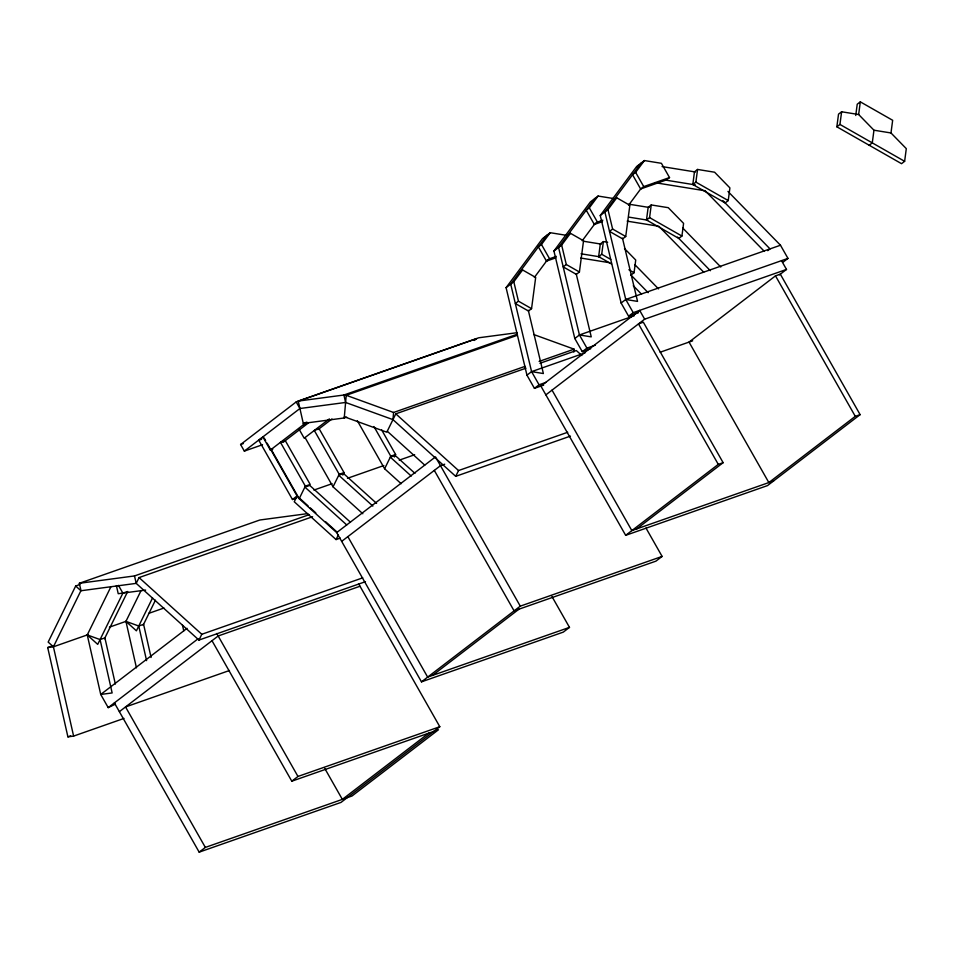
<?xml version="1.0" encoding="UTF-8"?>
<svg xmlns="http://www.w3.org/2000/svg" width="954" height="954" viewBox="0 0 954 954"><rect width="100%" height="100%" fill="white"/><g stroke="black" fill="none" stroke-linecap="round" stroke-linejoin="round"><path stroke-width="1.43" d="M306.914 422.133L303.289 423.397L344.239 417.971L346.23 395.29L516.949 335.426M570.444 436.109L455.702 476.344L392.965 419.629L393.585 412.474L525.129 366.336M573.855 352.038L574.105 349.164L533.715 334.52M522.565 269.946L513.801 281.74L518.439 301.178L515.351 303.539L528.468 311.028L531.557 308.655L535.683 277.435L522.565 269.946L519.477 272.319M570.42 233.289L561.656 245.083L566.294 264.508L563.206 266.882L576.323 274.358L579.412 271.997L583.538 240.766L570.42 233.289L567.332 235.65M611.562 264.019L598.635 256.638L600.304 243.974L603.393 241.6L607.65 242.292M598.635 256.638L601.712 254.277L603.393 241.6M616.737 197.8L607.972 209.594L612.611 229.032L609.523 231.393L622.64 238.882L625.729 236.509L629.855 205.289L616.737 197.8L613.649 200.173M630.976 275.074L634.064 272.713L635.734 260.037L624.5 248.541M646.49 219.98L648.16 207.304L651.248 204.943L668.277 207.686L683.589 223.379L681.919 236.043L678.831 238.417L646.49 219.98L649.579 217.607L651.248 204.943M692.807 184.492L694.476 171.827L697.565 169.454L714.594 172.209L729.905 187.902L728.236 200.567L725.147 202.928L692.807 184.492L695.883 182.131L697.565 169.454M836.849 126.81L838.53 114.134L841.619 111.773L858.648 114.516L873.959 130.209L890.988 132.964L906.3 148.645L904.63 161.321L901.542 163.683L836.849 126.81L839.937 124.437L841.619 111.773M855.738 115.482L857.229 104.213L860.317 101.851L892.658 120.287L890.988 132.964M858.648 114.516L860.317 101.851M873.959 130.209L872.278 142.873L869.201 145.246M79.874 584.528L75.676 586.006L48.177 642.078L53.412 646.8L73.613 736.094L67.901 736.846L47.7 647.551L53.293 645.596M47.7 647.551L53.412 646.8L80.899 590.729L75.676 586.006M110.855 586.889L87.255 634.935L100.73 694.464L108.207 707.629L115.41 704.124M126.5 591.862L122.875 593.138L97.713 644.379L87.255 634.935L100.075 639.574L104.904 637.88L115.351 684.03M104.487 638.739L127.717 591.444M312.578 516.722L139.057 577.575L136.207 583.371L81.018 590.741L79.325 583.299L259.846 520.002L307.772 513.598M141.013 590.669L125.94 621.364L136.446 667.824M152.533 597.967L136.398 630.821L125.94 621.364L138.759 626.015L143.589 624.321L151.09 657.485M143.172 625.18L155.43 600.209M309.442 514.588L134.514 575.93L136.207 583.371L198.945 640.074L201.795 634.279L362.723 577.85M551.913 596.441L569.49 627.374L563.313 632.108L421.477 681.848L336.69 532.594L299.198 498.703L305.352 486.146L310.193 484.453L285.294 440.629L280.464 442.322L305.352 486.146M362.818 513.741L333.041 486.826L339.207 474.281L344.036 472.588L319.149 428.763L314.307 430.457L339.207 474.281M342.808 475.092L344.036 472.588M525.952 368.196L395.803 413.833L386.799 432.186L344.346 416.791M267.096 443.145L297.099 495.973L294.249 501.768L336.07 539.57L338.348 534.932M401.157 483.702L384.617 468.748L390.782 456.191L395.612 454.498L381.707 430.004M394.384 457.014L395.612 454.498M455.702 476.344L458.54 470.549L567.702 432.269M543.685 385.094L534.431 388.35L526.954 375.172L506.085 287.655L542.504 238.619L550.231 232.704L565.829 235.233M547.143 235.066L510.712 284.113L531.581 371.631L539.07 384.796L546.093 382.327M555.979 257.783L546.475 261.11L538.378 246.871L541.467 244.498L550.231 232.704M534.371 277.423L547.417 259.858M590.729 348.723L582.286 351.68L574.809 338.515L553.94 250.997L590.371 201.95L598.086 196.047L613.696 198.563M594.998 198.408L558.567 247.444L579.436 334.961L586.925 348.138L595.356 345.169M602.475 221.602L594.33 224.452L586.233 210.202L589.322 207.841L598.086 196.047M638.453 312.745L628.603 316.203L621.126 303.026L600.257 215.509L636.676 166.473L644.403 160.558L661.42 163.313L669.517 177.563L666.429 179.924L640.647 188.975L632.55 174.725L635.638 172.352L644.403 160.558M582.226 240.754L595.272 223.2M641.315 162.931L604.884 211.967L625.752 299.484L633.229 312.65L787.968 258.391L780.479 245.226L727.974 191.444M628.543 205.277L640.718 188.892M262.529 444.719L244.343 451.099L240.599 444.516L296.181 401.932L476.69 338.634L474.329 340.447M244.343 451.099L299.914 408.515L345.598 402.457L392.965 419.629M296.658 498.048L292.461 499.514L258.796 440.259L263.435 436.705M544.102 238.106L547.572 235.447M637.117 166.855L639.43 165.078M262.863 436.908L270.352 450.073L303.563 424.625L308.392 422.932L282.98 442.406M329.392 418.901L304.195 438.208L298.757 428.632M318.195 429.491L331.932 418.961M506.085 287.655L513.801 281.74M553.94 250.997L561.656 245.083M600.257 215.509L607.972 209.594M546.475 261.11L549.564 258.749L556.349 256.376M594.33 224.452L597.419 222.091L602.845 220.183M640.647 188.975L643.735 186.602L669.517 177.563M292.461 499.514L297.099 495.973L308.106 505.918M187.044 628.328L100.73 694.464L112.143 692.938L100.075 639.574M526.954 375.172L531.581 371.631L585.04 352.885M574.809 338.515L579.436 334.961L634.303 315.726M621.126 303.026L625.752 299.484L780.479 245.226M108.207 707.629L198.074 638.786M336.69 532.594L435.489 456.894L520.276 606.148L662.112 556.42L646.001 528.063M534.431 388.35L539.07 384.796M582.286 351.68L586.925 348.138M628.603 316.203L633.229 312.65M119.369 711.672L218.168 635.984L360.004 586.245M341.675 541.371L440.474 465.683L444.695 464.204M545.867 394.861L644.665 319.173L786.501 269.433L781.517 260.657M767.696 250.675L770.021 248.899L722.858 200.602M783.329 261.945L787.968 258.391M775.495 275.861L689.038 342.092L768.841 482.569L855.297 416.338L860.126 414.644L780.324 274.168L775.495 275.861L855.297 416.338M779.454 274.847L786.501 269.433M114.385 702.895L199.171 852.149L205.348 847.414L352.014 795.994L438.47 729.762L291.793 781.195L212.003 640.718M291.793 781.195L297.97 776.461L439.806 726.721L358.585 583.741M421.477 681.848L520.276 606.148M432.484 675.42L518.94 609.189M644.665 319.173L639.681 310.396L540.882 386.084L625.669 535.337L718.29 464.371L723.132 462.678L643.33 322.202L638.5 323.907L718.29 464.371M636.676 528.91L723.132 462.678M428.799 733.149L342.343 799.38L324.777 768.447M439.806 726.721L341.007 802.409L199.171 852.149M662.112 556.42L655.935 561.143L514.099 610.882L434.308 470.405M860.126 414.644L767.505 485.598L625.669 535.337M303.563 424.625L298.232 401.074L478.753 337.776L517.068 332.696M298.232 401.074L343.917 395.016L517.438 334.162M240.599 444.516L243.401 443.527M258.796 440.259L261.599 439.269M344.239 417.971L346.66 417.113M270.352 450.073L272.761 449.227M539.117 361.435L574.105 349.164M539.94 363.295L576.323 350.535L581.833 355.508M660.18 352.217L692.664 340.816M313.89 490.082L332.075 483.702M347.471 478.3L383.854 465.54M399.249 460.15L414.644 454.748M336.07 539.57L340.268 538.104M53.412 646.8L88.4 634.529M109.388 627.172L126.178 621.281M148.562 613.434L163.957 608.032M198.945 640.074L365.465 581.678M229.461 670.507L125.546 706.95L205.348 847.414M773.682 480.876L631.846 530.603L552.044 390.138M67.901 736.846L70.703 735.868M73.613 736.094L123.984 718.422M569.49 627.374L427.654 677.113L347.852 536.637M79.325 583.299L134.514 575.93M145.616 590.073L118.224 593.71L116.388 585.589M662.088 166.592L695.514 171.994M663.698 179.793L695.406 184.921M654.742 182.643L705.197 190.8M628.853 204.18L649.197 207.471M628.913 217.142L647.659 220.171M627.172 221.149L658.88 226.277M583.908 241.314L601.342 244.141M581.058 253.8L599.804 256.829M580.747 258.045L609.582 262.708M625.752 299.484L637.546 301.392L622.461 238.13M579.436 334.961L591.241 336.869L576.156 273.619M531.581 371.631L543.375 373.539L528.301 310.277M346.23 395.29L393.585 412.474M839.937 124.437L904.63 161.321M695.883 182.131L728.236 200.567M649.579 217.607L681.919 236.043M612.611 229.032L625.729 236.509M601.712 254.277L610.775 259.44M628.889 269.755L634.064 272.713M566.294 264.508L579.412 271.997M518.439 301.178L531.557 308.655M395.803 413.833L458.54 470.549M387.264 431.232L424.757 465.123M414.954 473.363L395.147 455.452L390.317 457.145L411.222 476.046M376.591 503.39L343.571 473.542L338.73 475.235L372.859 506.073M350.452 522.22L309.728 485.407L304.886 487.1L346.719 524.915M310.3 507.91L315.81 512.882M325.719 521.838L336.726 531.783M139.057 577.575L201.795 634.279M704.899 190.502L764.357 251.391M682.694 227.982L720.783 267.001M677.567 237.129L710.372 270.721M659.608 227.028L703.694 272.176M634.839 264.64L658.51 288.895M630.737 274.835L648.16 292.687M633.277 285.735L641.482 294.142M635.638 172.352L643.735 186.602M589.322 207.841L597.419 222.091M541.467 244.498L549.564 258.749M373.944 426.545L390.782 456.191M357.345 420.726L384.617 468.748M296.181 401.932L299.914 408.515M305.041 437.552L333.041 486.826M271.198 449.417L299.198 498.703M264.163 437.993L265.629 440.569M216.749 633.48L297.97 776.461M118.463 585.362L122.875 593.138M343.917 395.016L345.598 402.457M182.441 625.061L183.752 630.868M138.759 626.015L146.582 660.633"/></g></svg>
